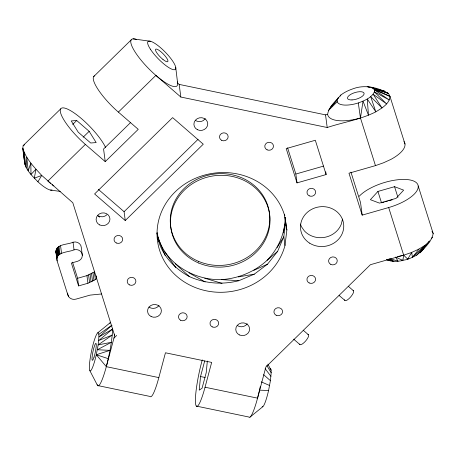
<?xml version="1.0" encoding="UTF-8"?>
<svg xmlns="http://www.w3.org/2000/svg" width="456" height="456" viewBox="0 0 456 456"><rect width="100%" height="100%" fill="white"/><g stroke="black" fill="none" stroke-linecap="round" stroke-linejoin="round"><path stroke-width="0.68" d="M101.54 293.972L90.1 295.112L75.97 299.13C72.8 300.099 68.947 298.469 67.927 295.203L57.125 260.906L55.871 251.74C56.327 243.624 67.955 244.798 73.034 242.21A6.498 5.979 -7.5 0 1 81.328 247.682L82.325 255.309M96.353 275.88L96.712 278.656L93.953 280.36L87.934 283.244L78.603 285.918L71.398 263.055L77.64 261.265A6.498 5.979 -7.5 0 0 82.074 253.764A6.498 5.979 -7.5 0 0 74.037 249.837C69.209 252.282 55.011 251.644 57.125 260.906M111.88 325.208L98.832 334.351A19.5 2.719 -78.2 0 0 92.773 345.711A19.5 2.719 -78.2 0 0 89.707 370.397A19.5 2.719 -78.2 0 0 96.301 354.734L98.148 344.907L98.924 336.938L112.609 329.078C112.016 341.806 109.434 354.346 106.316 366.67A32.501 4.526 -78.2 0 1 97.139 384.642M262.143 406.592A19.5 2.719 -78.2 0 0 268.573 390.49L270.414 380.669L271.177 372.729L271.075 370.169L267.866 364.139M204.693 360.952L200.532 376.531L199.221 390.159L202.071 388.21L206.226 372.626L207.343 361.044M157.12 232.725C162.581 262.137 192.865 280.531 221.548 279.608C238.465 278.496 254.585 271.867 267.073 260.347C278.274 248.765 285.04 233.512 285.2 217.324M285.433 219.513L285.695 221.109L283.809 236.681L284.977 245.533A65.003 59.793 -7.5 0 1 185.757 282.834A65.003 59.793 -7.5 0 1 183.705 184.805A65.003 59.793 -7.5 0 1 284.333 214.559L286.864 229.966L284.977 245.533M60.676 108.887L23.165 145.589L22.8 148.171L24.641 162.769C26.066 170.584 32.684 176.261 37.911 181.79A19.5 4.834 45.6 0 0 52.058 189.935M386.374 259.681C391.636 261.738 397.393 261.664 402.842 260.467L403.685 255.178L388.677 207.543A32.501 12.586 -17.5 0 0 418.015 188.305A32.501 12.586 -17.5 0 0 396.116 179.966A32.501 12.586 -17.5 0 0 359.174 196.308M175.708 67.3L177.606 83.043L179.168 84.4L325.538 114.866L327.613 114.274C328.873 106.402 336.038 100.907 340.9 94.985C344.605 92.135 348.891 90.185 353.297 88.692C364.977 84.337 378.024 87.563 388.495 93.451L389.988 96.421L404.985 144.028M389.988 96.421L374.37 89.872L374.382 91.918L389.356 99.995L374.37 89.872L373.088 88.23L388.495 93.451L370.631 87.102L389.988 96.421C389.441 104.082 381.632 108.192 375.835 111.834C360.553 119.58 343.357 122.191 327.203 127.509L180.832 97.042L155.878 75.4L118.372 112.102L138.242 129.333L105.233 161.635L85.363 144.398A32.501 8.06 45.6 0 1 60.58 112.786A32.501 8.06 45.6 0 1 77.56 115.442A32.501 8.06 45.6 0 1 105.632 147.573M401.462 260.273C406.803 260.399 411.922 257.503 416.642 255.189C423.025 249.928 431.581 242.056 433.2 233.603L418.198 185.974M283.313 232.891L285.695 221.109M259.663 389.47L260.233 386.699M342.507 219.102L341.27 224.209A21.666 19.933 -7.5 0 1 304.34 230.867L301.319 226.524L300.47 224.038M202.276 359.892A32.501 4.526 -78.2 0 0 195.533 403.326A32.501 4.526 -78.2 0 0 205.046 387.224L211.664 362.406L165.454 352.784L158.83 377.602L106.316 366.67L114.633 335.508L114.445 334.1M157.041 233.016C158.962 252.094 172.961 267.854 189.422 276.598C204.926 283.626 222.34 284.932 238.796 280.719L254.323 274.147L267.569 264.132L277.624 251.353L283.809 236.681L277.134 247.568M428.235 242.438L429.854 241.121L425.243 245.157L420.05 252.812L422.438 250.395L423.635 248.087M337.503 99.18L338.466 97.407L337.212 99.721L328.246 110.7L337.229 101.768L337.212 99.721L330.959 106.755L331.985 105.86M397.592 256.603L403.685 255.178L407.738 259.15L411.694 252.43L419.047 249.016L425.243 245.157L416.642 255.189M37.911 181.79L41.747 175.417C34.28 167.346 25.906 159.019 22.8 148.171L24.92 164.764L24.025 152.133L26.134 167.506L26.767 157.212L28.204 170.818L30.826 163.054L30.991 174.471L35.938 169.261L34.303 178.21L41.747 175.417L72.806 202.743L114.633 335.508M422.438 250.395L425.129 246.194M340.136 96.091L340.9 94.985M205.36 118.64L203.228 120.618L201.575 121.319A6.931 6.378 -7.5 0 1 195.305 120.276M196.279 406.074L248.799 417.006A32.501 4.526 -78.2 0 0 257.56 398.156L265.876 366.994L370.426 264.702L403.685 255.178L411.694 252.43L412.441 257.349L419.047 249.016M420.05 252.812L429.546 240.956M431.273 238.796L432.567 237.183M377.927 191.44L370.38 199.688L379.466 203.119L396.099 198.36L403.645 190.141L394.56 186.681L377.927 191.44L381.524 202.874M93.685 76.591L131.191 39.889M72.692 124.42L76.694 120.509L89.165 131.328L96.176 142.574L90.704 143.007L78.232 132.183L71.227 120.937L76.694 120.509M83.169 137.199L89.165 131.328M85.363 144.398L47.857 181.1A32.501 8.06 45.6 0 0 50.616 183.42M130.484 122.653L103.569 148.992L105.233 161.635M125.252 220.539L94.603 193.954L172.619 117.614L203.273 144.199L125.252 220.539L124.089 211.692L198.058 139.319M113.932 338.118L116.668 335.439M412.441 257.349L425.243 245.157M111.925 325.276L98.924 336.938L98.832 334.351M267.073 260.347L277.624 251.353M112.609 329.078L98.69 340.535L112.233 335.046L98.148 344.907L111.338 342.308L97.333 349.746L109.993 350.368L96.301 354.734L106.316 366.67M407.738 259.15L408.815 258.273M97.715 332.857L110.569 322.403A32.501 4.526 -78.2 0 0 109.822 323.15M249.979 417.132L262.85 406.672M78.603 285.918L77.6 278.291L86.936 275.618L94.346 271.907L95.35 279.528M23.165 145.589L24.618 144.82M253.832 270.362L267.569 264.132M337.229 101.768A19.5 7.552 -17.5 0 0 358.296 102.953C364.31 100.668 371.406 98.097 374.382 91.918L386.642 103.939L373.133 94.232L382.031 107.975L370.7 96.655L375.835 111.834L367.251 99.02L368.476 115.248L363.022 101.169L360.462 117.99L375.465 165.625L348.977 173.206L362.189 215.124L388.677 207.543M375.465 165.625L383.462 162.809L390.832 159.44A32.501 12.586 -17.5 0 0 403.953 141.588M325.766 171.832L326.125 174.557L297.016 182.89L295.853 174.038L323.606 166.092M382.191 202.686L384.186 202.111M385.514 201.729L387.514 201.159M388.843 200.777L392.171 199.825M238.306 276.935L254.323 274.147M268.573 390.49L259.521 390.165L257.56 398.156L205.046 387.224M221.548 279.608L238.796 280.719M150.754 41.336L133.129 38.868M50.468 190.078L60.272 191.406M200.532 376.531L205.177 377.5M380.338 90.248L384.978 91.297L371.275 87.66M387.834 259.76L393.83 261.345L389.065 258.643M369.901 87.301L367.16 86.572L369.799 87.313M387.822 259.658L393.83 261.345M375.721 88.983L377.699 89.541M204.704 278.2L222.038 283.387M390.427 258.78L398.105 261.22L395.557 257.081L402.842 260.467M96.301 354.734L108.277 358.678M386.99 259.652L390.325 260.838L387.817 259.738M261.237 381.854L269.604 385.502M188.926 272.813L205.2 281.985M339.099 295.454L345.26 300.686A6.498 1.978 -49.1 0 0 351.422 296.001A6.498 1.978 -49.1 0 0 353.092 290.557M99.579 216.976L98.519 216.07A6.931 6.378 -7.5 0 1 97.516 215.471M348.344 286.317L353.542 290.825M303.229 330.241L308.427 334.75M293.67 339.156L299.905 344.571M98.274 189.303L124.089 211.692M99.573 216.993L98.519 216.07L101.996 216.794A6.931 6.378 -7.5 0 0 106.852 214.742M263.631 374.712L270.414 380.669M175.286 263.813L189.422 276.598M265.141 368.704L270.95 376.308M164.713 251.809L175.782 267.598M266.783 365.433L271.177 372.729M89.878 370.717L97.555 385.519L150.07 396.452A32.501 4.526 -78.2 0 0 158.83 377.602M432.003 231.232L433.2 233.603M157.924 237.627L165.209 255.594M350.938 172.1L360.525 202.521L362.189 215.124M326.125 174.557L315.318 140.26L286.214 148.593L297.016 182.89M287.588 147.812L295.853 174.038M72.515 262.154L77.6 278.291M394.56 186.681L397.945 197.442M284.59 214.388L284.818 215.779M285.046 217.17L285.239 218.344M55.871 251.74L56.122 253.279M157.12 233.187L158.426 241.412M358.296 102.953L360.462 117.99A32.501 12.586 -17.5 0 1 327.613 114.274M325.538 114.866L327.203 127.509M285.872 222.471L286.864 229.966M179.168 84.4L180.832 97.042M92.95 272.734L93.953 280.36M91.519 273.514L92.522 281.141M90.06 274.25L91.063 281.876M88.578 274.934L89.581 282.56M86.936 275.618L87.934 283.244M73.034 242.21L74.037 249.837M68.428 295.231L68.611 296.617M67.659 293.123L67.927 295.203M60.562 245.778L61.56 253.405M59.006 246.439L60.01 254.06M58.311 246.901L59.314 254.522M57.684 247.437L58.681 255.064M57.137 248.047L58.134 255.673M56.675 248.714L57.678 256.34M56.316 249.432L57.319 257.059M56.059 250.184L57.063 257.811M55.911 250.96L56.909 258.586M23.815 153.148L23.934 154.521M24.168 157.269L24.641 162.769M118.372 112.102A32.501 8.06 45.6 0 1 94.46 75.878M177.373 81.869A32.501 8.06 45.6 0 1 147.778 67.693A32.501 8.06 45.6 0 1 136.498 39.472M53.854 185.923A32.501 8.06 45.6 0 1 52.258 184.714M269.952 368.727A19.5 2.719 -78.2 0 1 271.075 370.169M247.272 323.84A6.931 6.378 -7.5 0 1 237.171 325.447M159.047 305.474A6.931 6.378 -7.5 0 1 148.947 307.082M344.816 300.413A6.498 1.978 -49.1 0 1 344.662 299.82M307.897 334.584A6.498 1.978 -49.1 0 1 308.604 336.061L308.233 337.109A6.498 1.978 -49.1 0 1 303.325 343.243A6.498 1.978 -49.1 0 1 299.666 344.063M162.969 59.462L161.344 58.054A8.67 2.149 45.6 0 1 155.467 49.864A8.67 2.149 45.6 0 1 161.002 51.813A8.67 2.149 45.6 0 1 167.842 60.34L167.962 61.224A8.67 2.149 45.6 0 1 162.969 59.462M94.039 357.111A8.67 1.208 -78.2 0 0 96.039 343.442A8.67 1.208 -78.2 0 0 92.363 354.967A8.67 1.208 -78.2 0 0 94.039 357.111M352.026 99.932A8.67 3.357 -17.5 0 0 364.116 93.44A8.67 3.357 -17.5 0 0 351.257 94.09A8.67 3.357 -17.5 0 0 352.026 99.932M150.36 49.14A19.5 4.834 45.6 0 0 174.591 69.722A19.5 4.834 45.6 0 0 160.198 47.384A19.5 4.834 45.6 0 0 150.36 49.14M99.682 224.922A6.931 6.378 -7.5 0 0 109.953 219A6.931 6.378 -7.5 0 0 99.448 213.864A6.931 6.378 -7.5 0 0 99.682 224.922M197.471 129.726A6.931 6.378 -7.5 0 0 207.742 123.81A6.931 6.378 -7.5 0 0 197.237 118.674A6.931 6.378 -7.5 0 0 197.471 129.726M180.73 320.317A4.332 3.984 -7.5 0 0 187.148 316.618A4.332 3.984 -7.5 0 0 180.582 313.409A4.332 3.984 -7.5 0 0 180.73 320.317M239.343 334.903A6.931 6.378 -7.5 0 0 249.609 328.981A6.931 6.378 -7.5 0 0 239.109 323.845A6.931 6.378 -7.5 0 0 239.343 334.903M151.118 316.532A6.931 6.378 -7.5 0 0 161.384 310.616A6.931 6.378 -7.5 0 0 150.885 305.48A6.931 6.378 -7.5 0 0 151.118 316.532M212.239 326.878A4.332 3.984 -7.5 0 0 218.658 323.179A4.332 3.984 -7.5 0 0 212.091 319.964A4.332 3.984 -7.5 0 0 212.239 326.878M309.664 243.162A21.666 19.933 -7.5 0 0 343.67 227.954A21.666 19.933 -7.5 0 0 313.021 208.666A21.666 19.933 -7.5 0 0 309.664 243.162M309.219 195.835A4.332 3.984 -7.5 0 0 315.637 192.136A4.332 3.984 -7.5 0 0 309.077 188.926A4.332 3.984 -7.5 0 0 309.219 195.835M330.834 264.423A4.332 3.984 -7.5 0 0 337.252 260.724A4.332 3.984 -7.5 0 0 330.691 257.515A4.332 3.984 -7.5 0 0 330.834 264.423M276.165 315.244A4.332 3.984 -7.5 0 0 282.583 311.545A4.332 3.984 -7.5 0 0 276.017 308.336A4.332 3.984 -7.5 0 0 276.165 315.244M309.174 282.948A4.332 3.984 -7.5 0 0 315.592 279.249A4.332 3.984 -7.5 0 0 309.025 276.04A4.332 3.984 -7.5 0 0 309.174 282.948M129.453 284.886A4.355 4.001 -7.5 0 0 135.899 281.17A4.355 4.001 -7.5 0 0 129.31 277.943A4.355 4.001 -7.5 0 0 129.453 284.886M116.263 242.957A4.332 3.984 -7.5 0 0 122.681 239.257A4.332 3.984 -7.5 0 0 116.12 236.048A4.332 3.984 -7.5 0 0 116.263 242.957M221.73 140.362A4.332 3.984 -7.5 0 0 228.148 136.663A4.332 3.984 -7.5 0 0 221.582 133.454A4.332 3.984 -7.5 0 0 221.73 140.362M267.108 149.847A4.343 3.996 -7.5 0 0 273.457 146.005A4.343 3.996 -7.5 0 0 266.8 142.922A4.343 3.996 -7.5 0 0 267.108 149.847M198.531 261.362A49.835 45.839 -7.5 0 0 269.65 215.015A49.835 45.839 -7.5 0 0 191.902 182.229A49.835 45.839 -7.5 0 0 198.531 261.362M198.753 263.044A49.835 45.839 -7.5 0 0 269.872 216.697A49.835 45.839 -7.5 0 0 192.124 183.91A49.835 45.839 -7.5 0 0 198.753 263.044"/></g></svg>
